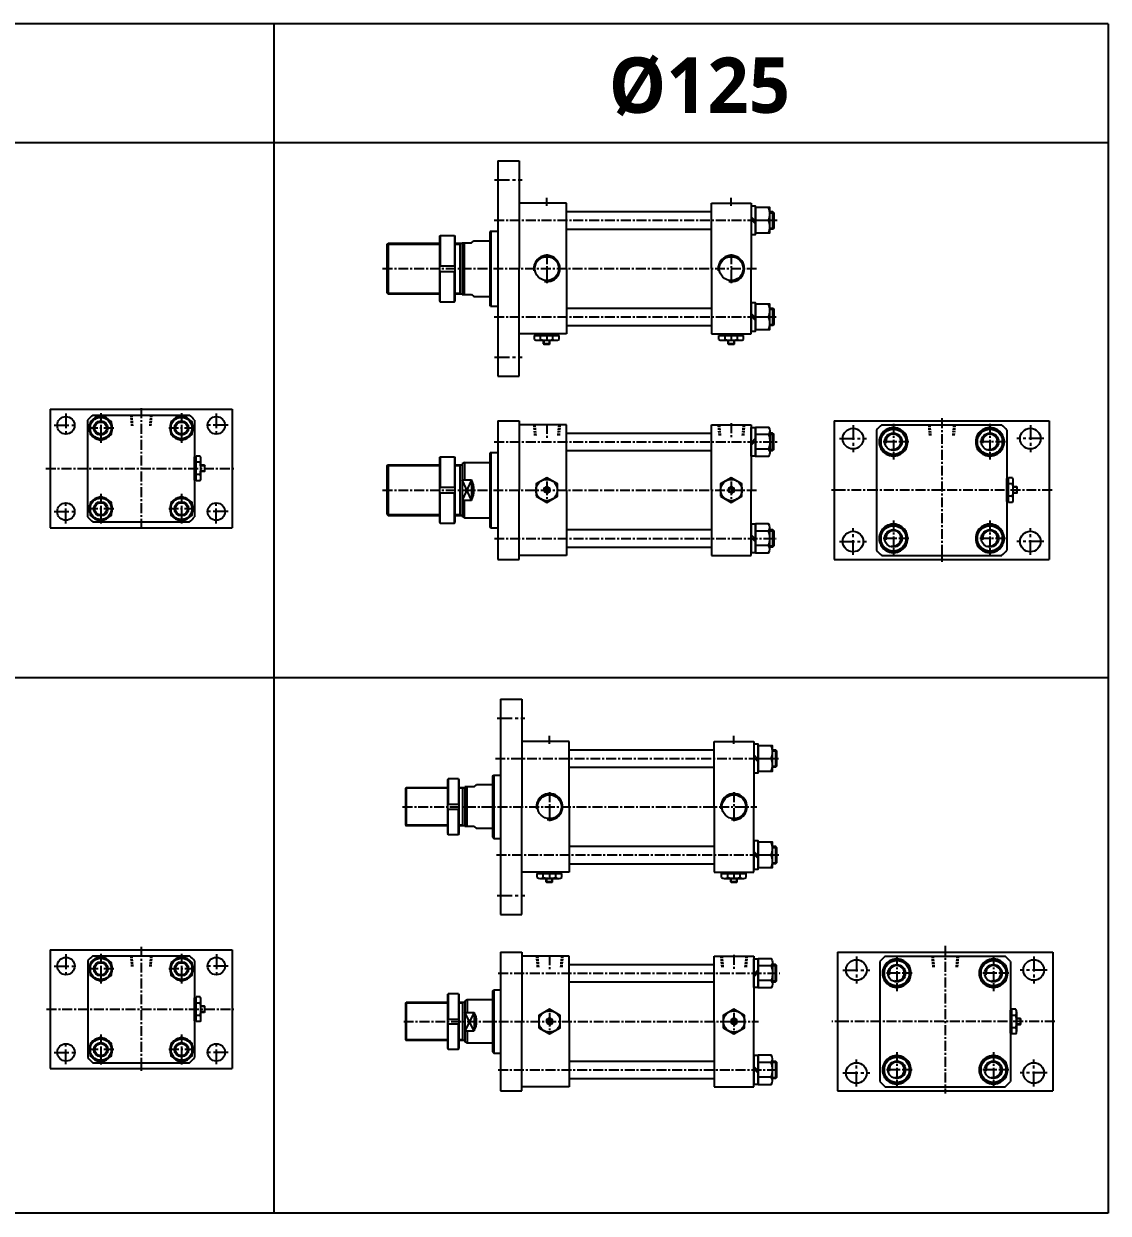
# Model space of a CAD drawing. Extents: x -819 to 8226, y 0 to 4052.
# Drawn here: x 3488 to 4857, y 2550 to 4052 of the extents above; entities that cross this region are included whole.
import ezdxf

# ---------------------------------------------------------------- set-up
doc = ezdxf.new("R2010")
doc.units = 0
doc.header["$LTSCALE"] = 10
doc.header["$MEASUREMENT"] = 0
for name, pattern in [('CENTER', [2, 1.25, -0.25, 0.25, -0.25]), ('CENTERX2', [4, 2.5, -0.5, 0.5, -0.5]), ('HIDDEN', [0.375, 0.25, -0.125])]:
    doc.linetypes.add(name, pattern=pattern)
doc.layers.get('0').update_dxf_attribs({"linetype": 'CONTINUOUS'})
for name, color, linetype in [('CEN', 1, 'CENTERX2'), ('CENTER', 1, 'CENTER'), ('Line', 7, 'CONTINUOUS'), ('ML', 7, 'CONTINUOUS'), ('THIN', 3, 'CONTINUOUS'), ('중심선', 1, 'CENTER')]:
    doc.layers.add(name, color=color, linetype=linetype)
doc.styles.add('문자', font='romans.shx')

msp = doc.modelspace()

# ---------------------------------------------------------------- linework, layer by layer
for p, q in [((4857.5, 4052.4), (0, 4052.4)), ((3803.6, 4052.4), (3803.6, 2550.2)), ((4857.5, 4052.4), (4857.5, 2550.2)), ((2904.2, 3902.3), (3803.6, 3902.3)), ((3803.6, 3902.3), (4857.5, 3902.3)), ((4857.5, 3226.3), (0, 3226.3)), ((4857.5, 2550.2), (0, 2550.2))]:
    msp.add_line(p, q)
at = {"color": 7, "linetype": 'Continuous'}
for p, q in [((4132.7, 3653.7), (4132.7, 3658.7)), ((4132.7, 3658.7), (4139, 3658.7)), ((4133.7, 3658.7), (4133.7, 3660.7)), ((4133.7, 3660.7), (4162.9, 3660.7)), ((4135.9, 3652.7), (4160.7, 3652.7)), ((4139, 3658.7), (4163.9, 3658.7)), ((4140.5, 3653.7), (4140.5, 3658.7)), ((4144.3, 3652.9), (4144.3, 3652.9)), ((4144.3, 3648.2), (4144.3, 3652.7)), ((4152.3, 3648.2), (4152.3, 3652.7)), ((4156.1, 3653.7), (4156.1, 3658.7)), ((4162.9, 3658.7), (4162.9, 3660.7)), ((4163.9, 3653.7), (4163.9, 3658.7)), ((4365.7, 3653.7), (4365.7, 3658.7)), ((4365.7, 3658.7), (4372, 3658.7)), ((4366.7, 3658.7), (4366.7, 3660.7)), ((4366.7, 3660.7), (4395.9, 3660.7)), ((4368.9, 3652.7), (4393.7, 3652.7)), ((4372, 3658.7), (4396.9, 3658.7)), ((4373.5, 3653.7), (4373.5, 3658.7)), ((4377.3, 3652.9), (4377.3, 3652.9)), ((4377.3, 3648.2), (4377.3, 3652.7)), ((4385.3, 3648.2), (4385.3, 3652.7)), ((4389.1, 3653.7), (4389.1, 3658.7)), ((4395.9, 3658.7), (4395.9, 3660.7)), ((4396.9, 3653.7), (4396.9, 3658.7)), ((4144.3, 3648.2), (4144.8, 3647.7)), ((4152.3, 3648.2), (4144.3, 3648.2)), ((4144.8, 3647.7), (4151.8, 3647.7)), ((4152.3, 3648.2), (4151.8, 3647.7)), ((4377.3, 3648.2), (4377.8, 3647.7)), ((4385.3, 3648.2), (4377.3, 3648.2)), ((4377.8, 3647.7), (4384.8, 3647.7)), ((4385.3, 3648.2), (4384.8, 3647.7)), ((3703.3, 3476.2), (3703.3, 3505.4)), ((3705.3, 3505.4), (3703.3, 3505.4)), ((3710.3, 3506.4), (3705.3, 3506.4)), ((3705.3, 3481.5), (3705.3, 3506.4)), ((3711.3, 3478.4), (3711.3, 3503.2)), ((3710.3, 3498.6), (3705.3, 3498.6)), ((3711, 3486.8), (3711, 3486.8)), ((3715.8, 3494.8), (3711.3, 3494.8)), ((3715.8, 3486.8), (3711.3, 3486.8)), ((3715.8, 3494.8), (3716.3, 3494.3)), ((3715.8, 3494.8), (3715.8, 3486.8)), ((3715.8, 3486.8), (3716.3, 3487.3)), ((3716.3, 3487.3), (3716.3, 3494.3)), ((3705.3, 3476.2), (3703.3, 3476.2)), ((3710.3, 3483), (3705.3, 3483)), ((3705.3, 3475.2), (3705.3, 3481.5)), ((3710.3, 3475.2), (3705.3, 3475.2)), ((4729.6, 3449), (4729.6, 3478.1)), ((4731.6, 3478.1), (4729.6, 3478.1)), ((4736.6, 3479.1), (4731.6, 3479.1)), ((4731.6, 3454.3), (4731.6, 3479.1)), ((4736.6, 3471.3), (4731.6, 3471.3)), ((4737.6, 3451.1), (4737.6, 3476)), ((4736.6, 3455.8), (4731.6, 3455.8)), ((4737.4, 3459.5), (4737.4, 3459.5)), ((4742.1, 3467.5), (4737.6, 3467.5)), ((4742.1, 3459.5), (4737.6, 3459.5)), ((4742.1, 3467.5), (4742.6, 3467)), ((4742.1, 3467.5), (4742.1, 3459.5)), ((4742.1, 3459.5), (4742.6, 3460)), ((4742.6, 3460), (4742.6, 3467)), ((4731.6, 3449), (4729.6, 3449)), ((4731.6, 3448), (4731.6, 3454.3)), ((4736.6, 3448), (4731.6, 3448)), ((4136.1, 2974.1), (4136.1, 2979.1)), ((4136.1, 2979.1), (4142.5, 2979.1)), ((4137.1, 2979.1), (4137.1, 2981.1)), ((4137.1, 2981.1), (4166.3, 2981.1)), ((4142.5, 2979.1), (4167.3, 2979.1)), ((4143.9, 2974.1), (4143.9, 2979.1)), ((4159.5, 2974.1), (4159.5, 2979.1)), ((4166.3, 2979.1), (4166.3, 2981.1)), ((4167.3, 2974.1), (4167.3, 2979.1)), ((4369.1, 2974.1), (4369.1, 2979.1)), ((4369.1, 2979.1), (4375.5, 2979.1)), ((4370.1, 2979.1), (4370.1, 2981.1)), ((4370.1, 2981.1), (4399.3, 2981.1)), ((4375.5, 2979.1), (4400.3, 2979.1)), ((4376.9, 2974.1), (4376.9, 2979.1)), ((4392.5, 2974.1), (4392.5, 2979.1)), ((4399.3, 2979.1), (4399.3, 2981.1)), ((4400.3, 2974.1), (4400.3, 2979.1)), ((4139.3, 2973.1), (4164.1, 2973.1)), ((4147.7, 2973.3), (4147.7, 2973.3)), ((4147.7, 2968.6), (4147.7, 2973.1)), ((4147.7, 2968.6), (4148.2, 2968.1)), ((4155.7, 2968.6), (4147.7, 2968.6)), ((4148.2, 2968.1), (4155.2, 2968.1)), ((4155.7, 2968.6), (4155.2, 2968.1)), ((4155.7, 2968.6), (4155.7, 2973.1)), ((4372.3, 2973.1), (4397.1, 2973.1)), ((4380.7, 2973.3), (4380.7, 2973.3)), ((4380.7, 2968.6), (4380.7, 2973.1)), ((4380.7, 2968.6), (4381.2, 2968.1)), ((4388.7, 2968.6), (4380.7, 2968.6)), ((4381.2, 2968.1), (4388.2, 2968.1)), ((4388.7, 2968.6), (4388.2, 2968.1)), ((4388.7, 2968.6), (4388.7, 2973.1)), ((3703.4, 2793.2), (3703.4, 2822.4)), ((3705.4, 2822.4), (3703.4, 2822.4)), ((3710.4, 2823.4), (3705.4, 2823.4)), ((3705.4, 2798.5), (3705.4, 2823.4)), ((3710.4, 2815.6), (3705.4, 2815.6)), ((3711.4, 2795.4), (3711.4, 2820.2)), ((3715.9, 2811.8), (3711.4, 2811.8)), ((3715.9, 2811.8), (3716.4, 2811.3)), ((3715.9, 2811.8), (3715.9, 2803.8)), ((3716.4, 2804.3), (3716.4, 2811.3)), ((3710.4, 2800), (3705.4, 2800)), ((3705.4, 2792.2), (3705.4, 2798.5)), ((3711.2, 2803.8), (3711.2, 2803.8)), ((3715.9, 2803.8), (3711.4, 2803.8)), ((3715.9, 2803.8), (3716.4, 2804.3)), ((4733.9, 2777.7), (4733.9, 2806.8)), ((4735.9, 2806.8), (4733.9, 2806.8)), ((4740.9, 2807.8), (4735.9, 2807.8)), ((4735.9, 2783), (4735.9, 2807.8)), ((4740.9, 2800), (4735.9, 2800)), ((4741.9, 2779.8), (4741.9, 2804.7)), ((4746.4, 2796.3), (4741.9, 2796.3)), ((4746.4, 2796.3), (4746.9, 2795.8)), ((4746.4, 2796.3), (4746.4, 2788.3)), ((4746.9, 2788.8), (4746.9, 2795.8)), ((3705.4, 2793.2), (3703.4, 2793.2)), ((3710.4, 2792.2), (3705.4, 2792.2)), ((4740.9, 2784.5), (4735.9, 2784.5)), ((4735.9, 2776.7), (4735.9, 2783)), ((4741.6, 2788.3), (4741.6, 2788.3)), ((4746.4, 2788.3), (4741.9, 2788.3)), ((4746.4, 2788.3), (4746.9, 2788.8)), ((4735.9, 2777.7), (4733.9, 2777.7)), ((4740.9, 2776.7), (4735.9, 2776.7))]:
    msp.add_line(p, q, dxfattribs=at)
for points in [[(4134.8, 3455.8), (4148.3, 3448), (4161.8, 3455.8), (4161.8, 3471.3), (4148.3, 3479.1), (4134.8, 3471.3)], [(4367.8, 3455.8), (4381.3, 3448), (4394.8, 3455.8), (4394.8, 3471.3), (4381.3, 3479.1), (4367.8, 3471.3)], [(4146.8, 3466), (4145.4, 3463.5), (4146.8, 3461), (4149.7, 3461), (4151.2, 3463.5), (4149.7, 3466)], [(4379.8, 3466), (4378.4, 3463.5), (4379.8, 3461), (4382.7, 3461), (4384.2, 3463.5), (4382.7, 3466)], [(4138.2, 2784.5), (4151.7, 2776.7), (4165.2, 2784.5), (4165.2, 2800), (4151.7, 2807.8), (4138.2, 2800)], [(4150.3, 2794.8), (4148.8, 2792.3), (4150.3, 2789.8), (4153.1, 2789.8), (4154.6, 2792.3), (4153.1, 2794.8)], [(4371.2, 2784.5), (4384.7, 2776.7), (4398.2, 2784.5), (4398.2, 2800), (4384.7, 2807.8), (4371.2, 2800)], [(4383.3, 2794.8), (4381.8, 2792.3), (4383.3, 2789.8), (4386.1, 2789.8), (4387.6, 2792.3), (4386.1, 2794.8)]]:
    msp.add_lwpolyline(points, close=True, dxfattribs=at)
for centre, radius in [((4148.3, 3463.5), 13.5), ((4381.3, 3463.5), 13.5), ((4148.3, 3463.5), 3.5), ((4381.3, 3463.5), 3.5), ((4151.7, 2792.3), 13.5), ((4151.7, 2792.3), 3.5), ((4384.7, 2792.3), 13.5), ((4384.7, 2792.3), 3.5)]:
    msp.add_circle(centre, radius, dxfattribs=at)
for centre, radius, start, end in [((4135.9, 3658.3), 5.62, 235.6158, 270), ((4136.6, 3660.9), 8.22, 241.7006, 298.2994), ((4148.3, 3684), 31.3, 255.6172, 270.0141), ((4148.3, 3684), 31.3, 269.9859, 284.3828), ((4160, 3660.9), 8.22, 241.7006, 298.2994), ((4368.9, 3658.3), 5.62, 235.6158, 270), ((4369.6, 3660.9), 8.22, 241.7006, 298.2994), ((4381.3, 3684), 31.3, 255.6172, 270.0141), ((4381.3, 3684), 31.3, 269.9859, 284.3828), ((4393, 3660.9), 8.22, 241.7006, 298.2994), ((3703.1, 3502.5), 8.22, 331.7006, 28.2994), ((3679.9, 3490.8), 31.3, 359.9859, 14.3828), ((3679.9, 3490.8), 31.3, 345.6172, 0.0141), ((3703.1, 3479.1), 8.22, 331.7006, 28.2994), ((3705.7, 3478.4), 5.62, 325.6158, 0), ((4729.4, 3475.2), 8.22, 331.7006, 28.2994), ((4706.3, 3463.6), 31.3, 359.9859, 14.3828), ((4706.3, 3463.5), 31.3, 345.6172, 0.0141), ((4729.4, 3451.9), 8.22, 331.7006, 28.2994), ((4732, 3451.1), 5.62, 325.6158, 0), ((4139.3, 2978.7), 5.62, 235.6158, 270), ((4140, 2981.3), 8.22, 241.7006, 298.2994), ((4151.7, 3004.4), 31.3, 255.6172, 270.0141), ((4151.7, 3004.4), 31.3, 269.9859, 284.3828), ((4163.4, 2981.3), 8.22, 241.7006, 298.2994), ((4372.3, 2978.7), 5.62, 235.6158, 270), ((4373, 2981.3), 8.22, 241.7006, 298.2994), ((4384.7, 3004.4), 31.3, 255.6172, 270.0141), ((4384.7, 3004.4), 31.3, 269.9859, 284.3828), ((4396.4, 2981.3), 8.22, 241.7006, 298.2994), ((3703.2, 2819.5), 8.22, 331.7006, 28.2994), ((3680.1, 2807.8), 31.3, 359.9859, 14.3828), ((3680.1, 2807.8), 31.3, 345.6172, 0.0141), ((3703.2, 2796.1), 8.22, 331.7006, 28.2994), ((3705.8, 2795.4), 5.62, 325.6158, 0), ((4733.6, 2803.9), 8.22, 331.7006, 28.2994), ((4710.5, 2792.3), 31.3, 359.9859, 14.3828), ((4710.5, 2792.2), 31.3, 345.6172, 0.0141), ((4733.6, 2780.6), 8.22, 331.7006, 28.2994), ((4736.2, 2779.8), 5.62, 325.6158, 0)]:
    msp.add_arc(centre, radius, start, end, dxfattribs=at)
at = {"layer": 'CEN', "color": 1, "linetype": 'CENTER', "ltscale": 1.5}
for p, q in [((4082.3, 3855.2), (4117.3, 3855.2)), ((4082.3, 3631.2), (4117.3, 3631.2)), ((3540.8, 3560.3), (3540.8, 3530.3)), ((3730.8, 3560.3), (3730.8, 3530.3)), ((4535.1, 3545.5), (4535.1, 3511.5)), ((4759.1, 3545.5), (4759.1, 3511.5)), ((3525.8, 3545.3), (3555.8, 3545.3)), ((3745.8, 3545.3), (3715.8, 3545.3)), ((4518.1, 3528.5), (4552.1, 3528.5)), ((4776.1, 3528.5), (4742.1, 3528.5)), ((3540.8, 3421.3), (3540.8, 3451.3)), ((3730.8, 3421.3), (3730.8, 3451.3)), ((3525.8, 3436.3), (3555.8, 3436.3)), ((3745.8, 3436.3), (3715.8, 3436.3)), ((4535.1, 3381.5), (4535.1, 3415.5)), ((4759.1, 3381.5), (4759.1, 3415.5)), ((4518.1, 3398.5), (4552.1, 3398.5)), ((4776.1, 3398.5), (4742.1, 3398.5)), ((4085.7, 3175.6), (4120.7, 3175.6)), ((4085.7, 2951.6), (4120.7, 2951.6)), ((3540.9, 2877.3), (3540.9, 2847.3)), ((3730.9, 2877.3), (3730.9, 2847.3)), ((4539.4, 2874.3), (4539.4, 2840.3)), ((4763.4, 2874.3), (4763.4, 2840.3)), ((3525.9, 2862.3), (3555.9, 2862.3)), ((3745.9, 2862.3), (3715.9, 2862.3)), ((4522.4, 2857.3), (4556.4, 2857.3)), ((4780.4, 2857.3), (4746.4, 2857.3)), ((3540.9, 2738.3), (3540.9, 2768.3)), ((3730.9, 2738.3), (3730.9, 2768.3)), ((3525.9, 2753.3), (3555.9, 2753.3)), ((3745.9, 2753.3), (3715.9, 2753.3)), ((4539.4, 2710.3), (4539.4, 2744.3)), ((4763.4, 2710.3), (4763.4, 2744.3)), ((4522.4, 2727.3), (4556.4, 2727.3)), ((4780.4, 2727.3), (4746.4, 2727.3))]:
    msp.add_line(p, q, dxfattribs=at)
at = {"layer": 'CENTER'}
for p, q in [((3584.8, 3560.8), (3584.8, 3522.8)), ((3686.8, 3560.8), (3686.8, 3522.8)), ((4586.1, 3547), (4586.1, 3502.1)), ((4708.1, 3547), (4708.1, 3502.1)), ((3601.2, 3541.8), (3568.3, 3541.8)), ((3703.2, 3541.8), (3670.3, 3541.8)), ((4605.6, 3524.5), (4566.7, 3524.5)), ((4727.6, 3524.5), (4688.7, 3524.5)), ((3584.8, 3458.8), (3584.8, 3420.8)), ((3686.8, 3458.8), (3686.8, 3420.8)), ((3601.2, 3439.8), (3568.3, 3439.8)), ((3703.2, 3439.8), (3670.3, 3439.8)), ((4586.1, 3425), (4586.1, 3380.1)), ((4708.1, 3425), (4708.1, 3380.1)), ((4605.6, 3402.5), (4566.7, 3402.5)), ((4727.6, 3402.5), (4688.7, 3402.5)), ((3584.9, 2877.7), (3584.9, 2839.8)), ((3686.9, 2877.7), (3686.9, 2839.8)), ((4590.4, 2875.7), (4590.4, 2830.8)), ((4712.4, 2875.7), (4712.4, 2830.8)), ((3601.4, 2858.8), (3568.5, 2858.8)), ((3703.4, 2858.8), (3670.5, 2858.8)), ((4609.8, 2853.3), (4570.9, 2853.3)), ((4731.8, 2853.3), (4692.9, 2853.3)), ((3584.9, 2775.7), (3584.9, 2737.8)), ((3686.9, 2775.7), (3686.9, 2737.8)), ((3601.4, 2756.8), (3568.5, 2756.8)), ((3703.4, 2756.8), (3670.5, 2756.8)), ((4590.4, 2753.7), (4590.4, 2708.8)), ((4712.4, 2753.7), (4712.4, 2708.8)), ((4609.8, 2731.3), (4570.9, 2731.3)), ((4731.8, 2731.3), (4692.9, 2731.3))]:
    msp.add_line(p, q, dxfattribs=at)
at = {"layer": 'Line', "color": 6, "linetype": 'HIDDEN'}
for p, q in [((3622.6, 3558.3), (3623.8, 3544.3)), ((3623.7, 3558.3), (3625, 3543.7)), ((3647.8, 3558.3), (3646.6, 3543.7)), ((3649, 3558.3), (3647.8, 3544.3)), ((3622.7, 2875.3), (3623.9, 2861.3)), ((3623.9, 2875.3), (3625.1, 2860.7)), ((3648, 2875.3), (3646.7, 2860.7)), ((3649.1, 2875.3), (3647.9, 2861.3))]:
    msp.add_line(p, q, dxfattribs=at)
at = {"layer": 'ML'}
for p, q in [((4086.3, 3879.2), (4086.3, 3607.2)), ((4086.3, 3879.2), (4113.3, 3879.2)), ((4113.3, 3879.2), (4113.3, 3743.2)), ((4173.3, 3825.7), (4113.3, 3825.7)), ((4173.3, 3743.2), (4173.3, 3825.7)), ((4356.3, 3743.2), (4356.3, 3825.7)), ((4356.3, 3825.7), (4406.3, 3825.7)), ((4406.3, 3825.7), (4406.3, 3743.2)), ((4429.9, 3790.3), (4429.9, 3818)), ((4411.9, 3803), (4406.3, 3808.6)), ((4411.9, 3799.8), (4406.3, 3805.4)), ((4411.9, 3804.2), (4428.5, 3804.2)), ((4433.5, 3815.2), (4433.5, 3793.2)), ((4077.3, 3790.7), (4076.3, 3789.7)), ((4076.3, 3789.7), (4076.3, 3696.7)), ((4077.3, 3790.7), (4086.3, 3790.7)), ((4077.8, 3790.7), (4077.8, 3695.7)), ((3946.3, 3773.7), (3947.8, 3775.2)), ((3946.3, 3773.7), (3946.3, 3712.7)), ((3947.8, 3775.2), (3947.8, 3711.2)), ((4012.6, 3784.2), (4013.6, 3785.2)), ((4012.6, 3784.2), (4012.6, 3702.2)), ((4013.6, 3785.2), (4013.6, 3746.7)), ((4013.6, 3785.2), (4031.6, 3785.2)), ((4031.6, 3785.2), (4031.6, 3746.7)), ((4031.6, 3785.2), (4032.6, 3784.2)), ((4032.6, 3702.2), (4032.6, 3784.2)), ((4038.3, 3775.2), (4038.3, 3711.2)), ((4041.3, 3775.7), (4041.3, 3710.7)), ((4044.3, 3710.7), (4044.3, 3775.7)), ((4053.3, 3775.7), (4056.3, 3778.2)), ((4012.6, 3746.7), (4032.6, 3746.7)), ((4113.3, 3607.2), (4113.3, 3743.2)), ((4173.3, 3743.2), (4173.3, 3660.7)), ((4356.3, 3743.2), (4356.3, 3660.7)), ((4406.3, 3660.7), (4406.3, 3743.2)), ((4012.6, 3739.7), (4032.6, 3739.7)), ((4013.6, 3701.2), (4013.6, 3739.7)), ((4031.6, 3701.2), (4031.6, 3739.7)), ((3946.3, 3712.7), (3947.8, 3711.2)), ((4032.6, 3711.2), (4041.3, 3711.2)), ((4053.3, 3710.7), (4056.3, 3708.2)), ((4012.6, 3702.2), (4013.6, 3701.2)), ((4013.6, 3701.2), (4031.6, 3701.2)), ((4031.6, 3701.2), (4032.6, 3702.2)), ((4077.3, 3695.7), (4076.3, 3696.7)), ((4077.3, 3695.7), (4086.3, 3695.7)), ((4429.9, 3668.3), (4429.9, 3696)), ((4411.9, 3681), (4406.3, 3686.6)), ((4411.9, 3677.8), (4406.3, 3683.4)), ((4411.9, 3682.2), (4428.5, 3682.2)), ((4433.5, 3693.2), (4433.5, 3671.2)), ((4173.3, 3660.7), (4113.3, 3660.7)), ((4356.3, 3660.7), (4406.3, 3660.7)), ((4086.3, 3607.2), (4113.3, 3607.2)), ((3520.8, 3565.8), (3750.8, 3565.8)), ((3520.8, 3565.8), (3520.8, 3415.8)), ((3750.8, 3565.8), (3750.8, 3415.8)), ((3568.3, 3551.8), (3568.3, 3429.8)), ((3574.7, 3558.3), (3696.8, 3558.3)), ((3703.3, 3551.8), (3703.3, 3429.8)), ((4086.3, 3551), (4086.3, 3376)), ((4086.3, 3551), (4113.3, 3551)), ((4113.3, 3551), (4113.3, 3463.5)), ((4173.3, 3546), (4113.3, 3546)), ((4173.3, 3463.5), (4173.3, 3546)), ((4356.3, 3546), (4406.3, 3546)), ((4356.3, 3463.5), (4356.3, 3546)), ((4406.3, 3546), (4406.3, 3463.5)), ((4511.1, 3551), (4783.1, 3551)), ((4511.1, 3551), (4511.1, 3376)), ((4571.4, 3546), (4722.9, 3546)), ((4783.1, 3551), (4783.1, 3376)), ((4428.5, 3533.8), (4411.9, 3533.8)), ((4429.9, 3538.4), (4429.9, 3510.7)), ((4433.5, 3513.5), (4433.5, 3535.5)), ((4564.6, 3539.3), (4564.6, 3387.8)), ((4729.6, 3539.3), (4729.6, 3387.8)), ((4411.9, 3528.9), (4406.3, 3523.3)), ((4411.9, 3525.8), (4406.3, 3520.2)), ((4428.5, 3515.3), (4411.9, 3515.3)), ((4012.6, 3504.5), (4013.6, 3505.5)), ((4012.6, 3504.5), (4012.6, 3422.5)), ((4013.6, 3505.5), (4031.6, 3505.5)), ((4013.6, 3505.5), (4013.6, 3467)), ((4031.6, 3505.5), (4032.6, 3504.5)), ((4031.6, 3505.5), (4031.6, 3467)), ((4032.6, 3422.5), (4032.6, 3504.5)), ((4077.3, 3511), (4076.3, 3510)), ((4076.3, 3510), (4076.3, 3417)), ((4077.3, 3511), (4086.3, 3511)), ((4077.8, 3511), (4077.8, 3416)), ((3946.3, 3494), (3947.8, 3495.5)), ((3946.3, 3494), (3946.3, 3433)), ((3947.8, 3495.5), (3947.8, 3431.5)), ((4038.3, 3495.5), (4038.3, 3431.5)), ((4044.3, 3498.5), (4041.3, 3496.8)), ((4041.3, 3496.8), (4041.3, 3430.3)), ((4044.3, 3498.5), (4044.3, 3476.5)), ((4041.3, 3476.5), (4053.3, 3476.5)), ((4053.3, 3476.5), (4053.3, 3450.6)), ((4012.6, 3467), (4032.6, 3467)), ((4012.6, 3460), (4032.6, 3460)), ((4013.6, 3421.5), (4013.6, 3460)), ((4031.6, 3421.5), (4031.6, 3460)), ((4113.3, 3376), (4113.3, 3463.5)), ((4173.3, 3463.5), (4173.3, 3381)), ((4356.3, 3463.5), (4356.3, 3381)), ((4406.3, 3381), (4406.3, 3463.5)), ((4041.3, 3450.6), (4053.3, 3450.6)), ((4044.3, 3428.5), (4044.3, 3450.6)), ((3946.3, 3433), (3947.8, 3431.5)), ((4044.3, 3428.5), (4041.3, 3430.3)), ((3520.8, 3415.8), (3750.8, 3415.8)), ((3574.7, 3423.3), (3696.8, 3423.3)), ((4012.6, 3422.5), (4013.6, 3421.5)), ((4013.6, 3421.5), (4031.6, 3421.5)), ((4031.6, 3421.5), (4032.6, 3422.5)), ((4077.3, 3416), (4076.3, 3417)), ((4077.3, 3416), (4086.3, 3416)), ((4428.5, 3411.8), (4411.9, 3411.8)), ((4429.9, 3388.7), (4429.9, 3416.4)), ((4433.5, 3413.5), (4433.5, 3391.5)), ((4411.9, 3401.3), (4406.3, 3406.9)), ((4411.9, 3398.2), (4406.3, 3403.8)), ((4173.3, 3381), (4113.3, 3381)), ((4356.3, 3381), (4406.3, 3381)), ((4428.5, 3393.3), (4411.9, 3393.3)), ((4571.4, 3381), (4722.9, 3381)), ((4086.3, 3376), (4113.3, 3376)), ((4511.1, 3376), (4783.1, 3376)), ((4089.7, 3199.6), (4089.7, 2927.6)), ((4089.7, 3199.6), (4116.7, 3199.6)), ((4116.7, 3199.6), (4116.7, 3063.6)), ((4176.7, 3146.1), (4116.7, 3146.1)), ((4176.7, 3063.6), (4176.7, 3146.1)), ((4359.7, 3063.6), (4359.7, 3146.1)), ((4359.7, 3146.1), (4409.7, 3146.1)), ((4409.7, 3146.1), (4409.7, 3063.6)), ((4415.3, 3123.4), (4409.7, 3129)), ((4415.3, 3120.2), (4409.7, 3125.8)), ((4433.3, 3110.7), (4433.3, 3138.4)), ((4437, 3135.6), (4437, 3113.6)), ((4415.3, 3124.6), (4431.9, 3124.6)), ((4022.8, 3097.6), (4023.8, 3098.6)), ((4022.8, 3097.6), (4022.8, 3029.6)), ((4023.8, 3098.6), (4023.8, 3066.6)), ((4036.8, 3098.6), (4023.8, 3098.6)), ((4036.8, 3098.6), (4036.8, 3066.6)), ((4036.8, 3098.6), (4037.8, 3097.6)), ((4037.8, 3029.6), (4037.8, 3097.6)), ((4079.7, 3102.1), (4081.2, 3103.6)), ((4079.7, 3102.1), (4079.7, 3025.1)), ((4081.2, 3103.6), (4081.2, 3023.6)), ((3969.7, 3086.6), (3970.7, 3087.6)), ((3969.7, 3086.6), (3969.7, 3040.6)), ((3970.7, 3087.6), (3970.7, 3039.6)), ((4041.7, 3087.6), (4041.7, 3039.6)), ((4044.7, 3088.6), (4044.7, 3038.6)), ((4047.7, 3038.6), (4047.7, 3088.6)), ((4056.7, 3088.6), (4059.7, 3091.1)), ((4022.8, 3066.6), (4037.8, 3066.6)), ((4022.8, 3060.6), (4037.8, 3060.6)), ((4023.8, 3028.6), (4023.8, 3060.6)), ((4036.8, 3028.6), (4036.8, 3060.6)), ((4116.7, 2927.6), (4116.7, 3063.6)), ((4176.7, 3063.6), (4176.7, 2981.1)), ((4359.7, 3063.6), (4359.7, 2981.1)), ((4409.7, 2981.1), (4409.7, 3063.6)), ((3969.7, 3040.6), (3970.7, 3039.6)), ((4056.7, 3038.6), (4059.7, 3036.1)), ((4022.8, 3029.6), (4023.8, 3028.6)), ((4023.8, 3028.6), (4036.8, 3028.6)), ((4036.8, 3028.6), (4037.8, 3029.6)), ((4079.7, 3025.1), (4081.2, 3023.6)), ((4415.3, 3001.4), (4409.7, 3007)), ((4433.3, 2988.7), (4433.3, 3016.4)), ((4437, 3013.6), (4437, 2991.6)), ((4415.3, 2998.2), (4409.7, 3003.8)), ((4415.3, 3002.6), (4431.9, 3002.6)), ((4176.7, 2981.1), (4116.7, 2981.1)), ((4359.7, 2981.1), (4409.7, 2981.1)), ((4089.7, 2927.6), (4116.7, 2927.6)), ((3520.9, 2882.8), (3750.9, 2882.8)), ((3520.9, 2882.8), (3520.9, 2732.8)), ((3574.9, 2875.3), (3696.9, 2875.3)), ((3750.9, 2882.8), (3750.9, 2732.8)), ((4089.7, 2879.8), (4089.7, 2704.8)), ((4089.7, 2879.8), (4116.7, 2879.8)), ((4116.7, 2879.8), (4116.7, 2792.3)), ((4176.7, 2874.8), (4116.7, 2874.8)), ((4176.7, 2792.3), (4176.7, 2874.8)), ((4359.7, 2874.8), (4409.7, 2874.8)), ((4359.7, 2792.3), (4359.7, 2874.8)), ((4409.7, 2874.8), (4409.7, 2792.3)), ((4515.4, 2879.8), (4787.4, 2879.8)), ((4515.4, 2879.8), (4515.4, 2704.8)), ((4575.6, 2874.8), (4727.1, 2874.8)), ((4787.4, 2879.8), (4787.4, 2704.8)), ((3568.4, 2868.8), (3568.4, 2746.7)), ((3703.4, 2868.8), (3703.4, 2746.7)), ((4415.3, 2857.6), (4409.7, 2852)), ((4415.3, 2854.5), (4409.7, 2848.9)), ((4431.9, 2862.5), (4415.3, 2862.5)), ((4433.3, 2867.1), (4433.3, 2839.4)), ((4437, 2842.3), (4437, 2864.3)), ((4568.9, 2868), (4568.9, 2716.5)), ((4733.9, 2868), (4733.9, 2716.5)), ((4431.9, 2844), (4415.3, 2844)), ((4022.8, 2826.3), (4023.8, 2827.3)), ((4022.8, 2826.3), (4022.8, 2758.3)), ((4023.8, 2827.3), (4023.8, 2795.3)), ((4036.8, 2827.3), (4023.8, 2827.3)), ((4036.8, 2827.3), (4036.8, 2795.3)), ((4036.8, 2827.3), (4037.8, 2826.3)), ((4037.8, 2758.3), (4037.8, 2826.3)), ((4079.7, 2830.8), (4081.2, 2832.3)), ((4079.7, 2830.8), (4079.7, 2753.8)), ((4081.2, 2832.3), (4081.2, 2752.3)), ((4081.2, 2832.3), (4089.7, 2832.3)), ((3969.7, 2815.3), (3970.7, 2816.3)), ((3969.7, 2815.3), (3969.7, 2769.3)), ((3970.7, 2816.3), (3970.7, 2768.3)), ((4041.7, 2816.3), (4041.7, 2768.3)), ((4047.7, 2819.8), (4044.7, 2818)), ((4044.7, 2818), (4044.7, 2766.5)), ((4047.7, 2819.8), (4047.7, 2803.8)), ((4022.8, 2795.3), (4037.8, 2795.3)), ((4044.7, 2803.8), (4056.7, 2803.8)), ((4056.7, 2803.8), (4056.7, 2780.7)), ((4022.8, 2789.3), (4037.8, 2789.3)), ((4023.8, 2757.3), (4023.8, 2789.3)), ((4036.8, 2757.3), (4036.8, 2789.3)), ((4044.7, 2780.7), (4056.7, 2780.7)), ((4047.7, 2780.7), (4047.7, 2764.8)), ((4116.7, 2704.8), (4116.7, 2792.3)), ((4176.7, 2792.3), (4176.7, 2709.8)), ((4359.7, 2792.3), (4359.7, 2709.8)), ((4409.7, 2709.8), (4409.7, 2792.3)), ((3969.7, 2769.3), (3970.7, 2768.3)), ((4047.7, 2764.8), (4044.7, 2766.5)), ((4022.8, 2758.3), (4023.8, 2757.3)), ((4023.8, 2757.3), (4036.8, 2757.3)), ((4036.8, 2757.3), (4037.8, 2758.3)), ((4079.7, 2753.8), (4081.2, 2752.3)), ((4081.2, 2752.3), (4089.7, 2752.3)), ((3574.9, 2740.3), (3696.9, 2740.3)), ((4415.3, 2730), (4409.7, 2735.6)), ((4431.9, 2740.5), (4415.3, 2740.5)), ((4433.3, 2717.4), (4433.3, 2745.1)), ((4437, 2742.3), (4437, 2720.3)), ((3520.9, 2732.8), (3750.9, 2732.8)), ((4415.3, 2726.9), (4409.7, 2732.5)), ((4431.9, 2722), (4415.3, 2722)), ((4089.7, 2704.8), (4116.7, 2704.8)), ((4176.7, 2709.8), (4116.7, 2709.8)), ((4359.7, 2709.8), (4409.7, 2709.8)), ((4515.4, 2704.8), (4787.4, 2704.8)), ((4575.6, 2709.8), (4727.1, 2709.8))]:
    msp.add_line(p, q, dxfattribs=at)
at = {"layer": 'ML', "color": 1, "linetype": 'CENTER'}
for p, q in [((4148.3, 3822.4), (4148.3, 3832.8)), ((4381.3, 3822.4), (4381.3, 3832.8)), ((4081.8, 3804.2), (4439.4, 3804.2)), ((4148.3, 3761.5), (4148.3, 3724.9)), ((4381.3, 3761.5), (4381.3, 3724.9)), ((3940.8, 3743.2), (4415.5, 3743.2)), ((4081.8, 3682.2), (4438.2, 3682.2)), ((4148.3, 3661.5), (4148.3, 3652)), ((4381.3, 3661.5), (4381.3, 3652)), ((3635.8, 3567), (3635.8, 3414.6)), ((4148.3, 3547.1), (4148.3, 3529.6)), ((4381.3, 3547.8), (4381.3, 3529.6)), ((4647.1, 3554.3), (4647.1, 3372.8)), ((4081.8, 3524.5), (4439.4, 3524.5)), ((3515.4, 3490.8), (3753.2, 3490.8)), ((4148.3, 3474.5), (4148.3, 3452.5)), ((4381.3, 3474.5), (4381.3, 3452.5)), ((3940.8, 3463.5), (4415.5, 3463.5)), ((4565.5, 3463.5), (4507, 3463.5)), ((4786.6, 3463.5), (4556.4, 3463.5)), ((4082.1, 3402.5), (4438.2, 3402.5)), ((4151.7, 3142.8), (4151.7, 3153.2)), ((4384.7, 3142.8), (4384.7, 3153.2)), ((4083.4, 3124.6), (4442.8, 3124.6)), ((4151.7, 3081.9), (4151.7, 3045.3)), ((4384.7, 3081.9), (4384.7, 3045.3)), ((3966, 3063.6), (4413.6, 3063.6)), ((4084.7, 3002.6), (4441.6, 3002.6)), ((4151.7, 2981.9), (4151.7, 2972.4)), ((4384.7, 2981.9), (4384.7, 2972.4)), ((3635.9, 2886.6), (3635.9, 2730.1)), ((4651.4, 2887.7), (4651.4, 2701.5)), ((4151.7, 2875.8), (4151.7, 2858.4)), ((4384.7, 2876.5), (4384.7, 2858.3)), ((4087, 2853.3), (4442.8, 2853.3)), ((3516.3, 2807.8), (3753.1, 2807.8)), ((4151.7, 2803.3), (4151.7, 2781.3)), ((4384.7, 2803.3), (4384.7, 2781.3)), ((3967.5, 2792.3), (4415.8, 2792.3)), ((4569.7, 2792.3), (4508.2, 2792.3)), ((4790.1, 2792.3), (4560.6, 2792.3)), ((4086.8, 2731.3), (4441.6, 2731.3))]:
    msp.add_line(p, q, dxfattribs=at)
at = {"layer": 'ML', "color": 7, "linetype": 'Continuous'}
for p, q in [((4173.3, 3815.2), (4356.3, 3815.2)), ((4173.3, 3793.2), (4356.3, 3793.2)), ((4032.6, 3775.2), (4041.3, 3775.2)), ((4041.3, 3775.7), (4053.3, 3775.7)), ((4056.3, 3778.2), (4076.3, 3778.2)), ((4173.3, 3693.2), (4356.3, 3693.2)), ((4173.3, 3671.2), (4356.3, 3671.2)), ((4173.3, 3535.5), (4356.3, 3535.5)), ((4173.3, 3513.5), (4356.3, 3513.5)), ((3947.8, 3495.5), (4012.6, 3495.5)), ((4032.6, 3495.5), (4041.3, 3495.5)), ((4044.3, 3498.5), (4076.3, 3498.5)), ((3947.8, 3431.5), (4012.6, 3431.5)), ((4032.6, 3431.5), (4041.3, 3431.5)), ((4044.3, 3428.5), (4076.3, 3428.5)), ((4173.3, 3413.5), (4356.3, 3413.5)), ((4173.3, 3391.5), (4356.3, 3391.5)), ((4176.7, 3135.6), (4359.7, 3135.6)), ((4176.7, 3113.6), (4359.7, 3113.6)), ((4081.2, 3103.6), (4089.7, 3103.6)), ((4081.2, 3023.6), (4089.7, 3023.6)), ((4176.7, 3013.6), (4359.7, 3013.6)), ((4176.7, 2991.6), (4359.7, 2991.6)), ((4176.7, 2864.3), (4359.7, 2864.3)), ((4176.7, 2842.3), (4359.7, 2842.3)), ((4176.7, 2742.3), (4359.7, 2742.3)), ((4176.7, 2720.3), (4359.7, 2720.3))]:
    msp.add_line(p, q, dxfattribs=at)
at = {"layer": 'ML', "color": 2, "linetype": 'Continuous'}
for p, q in [((3946.8, 3774.2), (4012.6, 3774.2)), ((4032.6, 3774.2), (4038.3, 3774.2)), ((3946.8, 3712.2), (4012.6, 3712.2)), ((4032.6, 3712.2), (4038.3, 3712.2)), ((3946.8, 3494.5), (4012.6, 3494.5)), ((4032.6, 3494.5), (4038.3, 3494.5)), ((3946.8, 3432.5), (4012.6, 3432.5)), ((4032.6, 3432.5), (4038.3, 3432.5))]:
    msp.add_line(p, q, dxfattribs=at)
at = {"layer": 'ML', "color": 2}
for p, q in [((4038.3, 3774.2), (4040, 3775.2)), ((4038.3, 3712.2), (4040, 3711.2)), ((4144.8, 3652.9), (4144.8, 3652.9)), ((4144.8, 3647.7), (4144.8, 3652.7)), ((4151.8, 3647.7), (4151.8, 3652.7)), ((4377.8, 3652.9), (4377.8, 3652.9)), ((4377.8, 3647.7), (4377.8, 3652.7)), ((4384.8, 3647.7), (4384.8, 3652.7)), ((3711.1, 3487.3), (3711.1, 3487.3)), ((3716.3, 3494.3), (3711.3, 3494.3)), ((3716.3, 3487.3), (3711.3, 3487.3)), ((4038.3, 3494.5), (4040, 3495.5)), ((4053.3, 3476.5), (4041.3, 3450.6)), ((4053.3, 3450.6), (4041.3, 3476.5)), ((4737.4, 3460), (4737.4, 3460)), ((4742.6, 3467), (4737.6, 3467)), ((4742.6, 3460), (4737.6, 3460)), ((4038.3, 3432.5), (4040, 3431.5)), ((4041.7, 3086.8), (4043, 3087.6)), ((4041.7, 3040.3), (4043, 3039.6)), ((4148.2, 2973.3), (4148.2, 2973.3)), ((4148.2, 2968.1), (4148.2, 2973.1)), ((4155.2, 2968.1), (4155.2, 2973.1)), ((4381.2, 2973.3), (4381.2, 2973.3)), ((4381.2, 2968.1), (4381.2, 2973.1)), ((4388.2, 2968.1), (4388.2, 2973.1)), ((3716.4, 2811.3), (3711.4, 2811.3)), ((4041.7, 2815.5), (4043, 2816.3)), ((3711.2, 2804.3), (3711.2, 2804.3)), ((3716.4, 2804.3), (3711.4, 2804.3)), ((4056.7, 2780.7), (4044.7, 2803.8)), ((4056.7, 2803.8), (4044.7, 2780.7)), ((4746.9, 2795.8), (4741.9, 2795.8)), ((4741.7, 2788.8), (4741.7, 2788.8)), ((4746.9, 2788.8), (4741.9, 2788.8)), ((4041.7, 2769), (4043, 2768.3))]:
    msp.add_line(p, q, dxfattribs=at)
at = {"layer": 'ML', "color": 6, "linetype": 'HIDDEN'}
for p, q in [((4131.7, 3546), (4132.9, 3532)), ((4133.1, 3546), (4134.4, 3532)), ((4163.4, 3546), (4162.2, 3532)), ((4164.9, 3546), (4163.7, 3532)), ((4364.7, 3546), (4365.9, 3532)), ((4366.1, 3546), (4367.4, 3532)), ((4396.4, 3546), (4395.2, 3532)), ((4397.9, 3546), (4396.7, 3532)), ((4630.5, 3546), (4631.7, 3532)), ((4632, 3546), (4633.2, 3532)), ((4662.3, 3546), (4661, 3532)), ((4663.8, 3546), (4662.5, 3532)), ((4135.1, 2874.8), (4136.3, 2860.8)), ((4136.6, 2874.8), (4137.8, 2860.8)), ((4166.9, 2874.8), (4165.6, 2860.8)), ((4168.3, 2874.8), (4167.1, 2860.8)), ((4368.1, 2874.8), (4369.3, 2860.8)), ((4369.6, 2874.8), (4370.8, 2860.8)), ((4399.9, 2874.8), (4398.6, 2860.8)), ((4401.3, 2874.8), (4400.1, 2860.8)), ((4634.7, 2874.8), (4636, 2860.8)), ((4636.2, 2874.8), (4637.4, 2860.8)), ((4666.5, 2874.8), (4665.3, 2860.8)), ((4668, 2874.8), (4666.8, 2860.8))]:
    msp.add_line(p, q, dxfattribs=at)
at = {"layer": 'ML'}
for points in [[(4406.3, 3822.2), (4406.3, 3786.1), (4411.9, 3786.1), (4411.9, 3822.2), (4406.3, 3822.2)], [(4429.9, 3815.2), (4433.5, 3815.2), (4434.9, 3813.8), (4434.9, 3794.5), (4433.5, 3793.2), (4429.9, 3793.2)], [(4406.3, 3700.2), (4406.3, 3664.1), (4411.9, 3664.1), (4411.9, 3700.2), (4406.3, 3700.2)], [(4429.9, 3693.2), (4433.5, 3693.2), (4434.9, 3691.8), (4434.9, 3672.5), (4433.5, 3671.2), (4429.9, 3671.2)], [(3571.3, 3549.6), (3571.3, 3534), (3584.8, 3526.2), (3598.3, 3534), (3598.3, 3549.6), (3584.8, 3557.4), (3571.3, 3549.6)], [(3673.3, 3549.6), (3673.3, 3534), (3686.8, 3526.2), (3700.3, 3534), (3700.3, 3549.6), (3686.8, 3557.4), (3673.3, 3549.6)], [(4406.3, 3506.5), (4406.3, 3542.6), (4411.9, 3542.6), (4411.9, 3506.5), (4406.3, 3506.5)], [(4429.9, 3513.5), (4433.5, 3513.5), (4434.9, 3514.9), (4434.9, 3534.2), (4433.5, 3535.5), (4429.9, 3535.5)], [(4570.1, 3533.8), (4570.1, 3515.3), (4586.1, 3506.1), (4602.1, 3515.3), (4602.1, 3533.8), (4586.1, 3543), (4570.1, 3533.8)], [(4692.1, 3533.8), (4692.1, 3515.3), (4708.1, 3506.1), (4724.1, 3515.3), (4724.1, 3533.8), (4708.1, 3543), (4692.1, 3533.8)], [(3571.3, 3447.6), (3571.3, 3432), (3584.8, 3424.2), (3598.3, 3432), (3598.3, 3447.6), (3584.8, 3455.4), (3571.3, 3447.6)], [(3673.3, 3447.6), (3673.3, 3432), (3686.8, 3424.2), (3700.3, 3432), (3700.3, 3447.6), (3686.8, 3455.4), (3673.3, 3447.6)], [(4406.3, 3420.6), (4406.3, 3384.5), (4411.9, 3384.5), (4411.9, 3420.6), (4406.3, 3420.6)], [(4429.9, 3413.5), (4433.5, 3413.5), (4434.9, 3412.2), (4434.9, 3392.9), (4433.5, 3391.5), (4429.9, 3391.5)], [(4570.1, 3411.8), (4570.1, 3393.3), (4586.1, 3384.1), (4602.1, 3393.3), (4602.1, 3411.8), (4586.1, 3421), (4570.1, 3411.8)], [(4692.1, 3411.8), (4692.1, 3393.3), (4708.1, 3384.1), (4724.1, 3393.3), (4724.1, 3411.8), (4708.1, 3421), (4692.1, 3411.8)], [(4409.7, 3142.6), (4409.7, 3106.5), (4415.3, 3106.5), (4415.3, 3142.6), (4409.7, 3142.6)], [(4433.3, 3135.6), (4437, 3135.6), (4438.3, 3134.2), (4438.3, 3114.9), (4437, 3113.6), (4433.3, 3113.6)], [(4409.7, 3020.6), (4409.7, 2984.5), (4415.3, 2984.5), (4415.3, 3020.6), (4409.7, 3020.6)], [(4433.3, 3013.6), (4437, 3013.6), (4438.3, 3012.2), (4438.3, 2992.9), (4437, 2991.6), (4433.3, 2991.6)], [(3571.4, 2866.6), (3571.4, 2851), (3584.9, 2843.2), (3598.4, 2851), (3598.4, 2866.6), (3584.9, 2874.4), (3571.4, 2866.6)], [(3673.4, 2866.6), (3673.4, 2851), (3686.9, 2843.2), (3700.4, 2851), (3700.4, 2866.6), (3686.9, 2874.4), (3673.4, 2866.6)], [(4409.7, 2835.2), (4409.7, 2871.3), (4415.3, 2871.3), (4415.3, 2835.2), (4409.7, 2835.2)], [(4574.4, 2862.5), (4574.4, 2844), (4590.4, 2834.8), (4606.4, 2844), (4606.4, 2862.5), (4590.4, 2871.7), (4574.4, 2862.5)], [(4696.4, 2862.5), (4696.4, 2844), (4712.4, 2834.8), (4728.4, 2844), (4728.4, 2862.5), (4712.4, 2871.7), (4696.4, 2862.5)], [(4433.3, 2842.3), (4437, 2842.3), (4438.3, 2843.6), (4438.3, 2862.9), (4437, 2864.3), (4433.3, 2864.3)], [(3571.4, 2764.6), (3571.4, 2749), (3584.9, 2741.2), (3598.4, 2749), (3598.4, 2764.6), (3584.9, 2772.4), (3571.4, 2764.6)], [(3673.4, 2764.6), (3673.4, 2749), (3686.9, 2741.2), (3700.4, 2749), (3700.4, 2764.6), (3686.9, 2772.4), (3673.4, 2764.6)], [(4409.7, 2749.3), (4409.7, 2713.2), (4415.3, 2713.2), (4415.3, 2749.3), (4409.7, 2749.3)], [(4574.4, 2740.5), (4574.4, 2722), (4590.4, 2712.8), (4606.4, 2722), (4606.4, 2740.5), (4590.4, 2749.7), (4574.4, 2740.5)], [(4696.4, 2740.5), (4696.4, 2722), (4712.4, 2712.8), (4728.4, 2722), (4728.4, 2740.5), (4712.4, 2749.7), (4696.4, 2740.5)], [(4433.3, 2742.3), (4437, 2742.3), (4438.3, 2740.9), (4438.3, 2721.6), (4437, 2720.3), (4433.3, 2720.3)]]:
    msp.add_lwpolyline(points, dxfattribs=at)
for points in [[(4411.9, 3788.2), (4429.9, 3788.2), (4429.9, 3820.2), (4411.9, 3820.2)], [(4411.9, 3666.2), (4429.9, 3666.2), (4429.9, 3698.2), (4411.9, 3698.2)], [(4415.3, 3108.6), (4433.3, 3108.6), (4433.3, 3140.6), (4415.3, 3140.6)], [(4415.3, 2986.6), (4433.3, 2986.6), (4433.3, 3018.6), (4415.3, 3018.6)]]:
    msp.add_lwpolyline(points, close=True, dxfattribs=at)
for points in [[(4428.5, 3788.2, 0.178633), (4428.5, 3804.2, 0.178633), (4428.5, 3820.2)], [(4428.5, 3666.2, 0.178633), (4428.5, 3682.2, 0.178633), (4428.5, 3698.2)], [(4411.9, 3543), (4428.5, 3543, -0.309401), (4428.5, 3533.8, -0.154701), (4428.5, 3515.3, -0.309401), (4428.5, 3506.1), (4411.9, 3506.1), (4411.9, 3543)], [(4411.9, 3384.1), (4428.5, 3384.1, 0.309401), (4428.5, 3393.3, 0.154701), (4428.5, 3411.8, 0.309401), (4428.5, 3421), (4411.9, 3421), (4411.9, 3384.1)], [(4431.9, 3108.6, 0.178633), (4431.9, 3124.6, 0.178633), (4431.9, 3140.6)], [(4431.9, 2986.6, 0.178633), (4431.9, 3002.6, 0.178633), (4431.9, 3018.6)], [(4415.3, 2871.7), (4431.9, 2871.7, -0.309401), (4431.9, 2862.5, -0.154701), (4431.9, 2844, -0.309401), (4431.9, 2834.8), (4415.3, 2834.8), (4415.3, 2871.7)], [(4415.3, 2712.8), (4431.9, 2712.8, 0.309401), (4431.9, 2722, 0.154701), (4431.9, 2740.5, 0.309401), (4431.9, 2749.7), (4415.3, 2749.7), (4415.3, 2712.8)]]:
    msp.add_lwpolyline(points, format="xyb", dxfattribs=at)
for centre, radius in [((4148.3, 3743.2), 15.1), ((4381.3, 3743.2), 15.1), ((3540.8, 3545.3), 11), ((3584.8, 3541.8), 13.5), ((3584.8, 3541.8), 9), ((3584.8, 3541.8), 7.65), ((3686.8, 3541.8), 13.5), ((3686.8, 3541.8), 9), ((3686.8, 3541.8), 7.65), ((3730.8, 3545.3), 11), ((4535.1, 3528.5), 13), ((4586.1, 3524.5), 16), ((4586.1, 3524.5), 11), ((4708.1, 3524.5), 16), ((4708.1, 3524.5), 11), ((4759.1, 3528.5), 13), ((3540.8, 3436.3), 11), ((3584.8, 3439.8), 13.5), ((3584.8, 3439.8), 9), ((3584.8, 3439.8), 7.65), ((3686.8, 3439.8), 13.5), ((3686.8, 3439.8), 9), ((3686.8, 3439.8), 7.65), ((3730.8, 3436.3), 11), ((4535.1, 3398.5), 13), ((4586.1, 3402.5), 16), ((4586.1, 3402.5), 11), ((4708.1, 3402.5), 16), ((4708.1, 3402.5), 11), ((4759.1, 3398.5), 13), ((4151.7, 3063.6), 15.1), ((4384.7, 3063.6), 15.1), ((3540.9, 2862.3), 11), ((3584.9, 2858.8), 13.5), ((3686.9, 2858.8), 13.5), ((3730.9, 2862.3), 11), ((4539.4, 2857.3), 13), ((4763.4, 2857.3), 13), ((3584.9, 2858.8), 9), ((3584.9, 2858.8), 7.65), ((3686.9, 2858.8), 9), ((3686.9, 2858.8), 7.65), ((4590.4, 2853.3), 16), ((4590.4, 2853.3), 11), ((4712.4, 2853.3), 16), ((4712.4, 2853.3), 11), ((3540.9, 2753.3), 11), ((3584.9, 2756.8), 13.5), ((3584.9, 2756.8), 9), ((3584.9, 2756.8), 7.65), ((3686.9, 2756.8), 13.5), ((3686.9, 2756.8), 9), ((3686.9, 2756.8), 7.65), ((3730.9, 2753.3), 11), ((4539.4, 2727.3), 13), ((4590.4, 2731.3), 16), ((4590.4, 2731.3), 11), ((4712.4, 2731.3), 16), ((4712.4, 2731.3), 11), ((4763.4, 2727.3), 13)]:
    msp.add_circle(centre, radius, dxfattribs=at)
at = {"layer": 'ML', "color": 2}
for centre, radius, start, end in [((4148.3, 3743.2), 16.6, 259.7841, 189.9064), ((4381.3, 3743.2), 16.6, 259.7841, 189.9064), ((4586.1, 3524.5), 9.65, 254.5871, 191.1), ((4708.1, 3524.5), 9.65, 254.5871, 191.1), ((4148.3, 3463.5), 4, 270, 180), ((4381.3, 3463.5), 4, 270, 180), ((4586.1, 3402.5), 9.65, 254.5871, 191.1), ((4708.1, 3402.5), 9.65, 254.5871, 191.1), ((4151.7, 3063.6), 16.6, 259.7841, 189.9064), ((4384.7, 3063.6), 16.6, 259.7841, 189.9064), ((4590.4, 2853.3), 9.65, 254.5871, 191.1), ((4712.4, 2853.3), 9.65, 254.5871, 191.1), ((4151.7, 2792.3), 4, 270, 180), ((4384.7, 2792.3), 4, 270, 180), ((4590.4, 2731.3), 9.65, 254.5871, 191.1), ((4712.4, 2731.3), 9.65, 254.5871, 191.1)]:
    msp.add_arc(centre, radius, start, end, dxfattribs=at)
at = {"layer": 'ML'}
for centre, radius, start, end in [((3635.8, 3490.8), 91, 132.1186, 137.8814), ((3584.8, 3541.8), 14.8, 155.8059, 204.1941), ((3584.8, 3541.8), 14.8, 95.8059, 144.1941), ((3584.8, 3541.8), 14.8, 35.8059, 84.1941), ((3584.8, 3541.8), 14.8, 335.8059, 24.1941), ((3686.8, 3541.8), 14.8, 155.8059, 204.1941), ((3686.8, 3541.8), 14.8, 95.8059, 144.1941), ((3686.8, 3541.8), 14.8, 35.8059, 84.1941), ((3635.8, 3490.8), 91, 42.1186, 47.8814), ((3686.8, 3541.8), 14.8, 335.8059, 24.1941), ((4647.1, 3463.5), 112, 132.5568, 137.4432), ((4647.1, 3463.5), 112, 42.5568, 47.4432), ((3584.8, 3541.8), 14.8, 215.8059, 264.1941), ((3584.8, 3541.8), 14.8, 275.8059, 324.1941), ((3686.8, 3541.8), 14.8, 215.8059, 264.1941), ((3686.8, 3541.8), 14.8, 275.8059, 324.1941), ((4586.1, 3524.5), 18, 152.4276, 207.5724), ((4586.1, 3524.5), 18, 92.4276, 147.5724), ((4586.1, 3524.5), 18, 32.4276, 87.5724), ((4586.1, 3524.5), 18, 332.4276, 27.5724), ((4708.1, 3524.5), 18, 152.4276, 207.5724), ((4708.1, 3524.5), 18, 92.4276, 147.5724), ((4708.1, 3524.5), 18, 32.4276, 87.5724), ((4708.1, 3524.5), 18, 332.4276, 27.5724), ((4586.1, 3524.5), 18, 212.4276, 267.5724), ((4586.1, 3524.5), 18, 272.4276, 327.5724), ((4708.1, 3524.5), 18, 212.4276, 267.5724), ((4708.1, 3524.5), 18, 272.4276, 327.5724), ((4026.7, 3463.5), 29.6, 333.9922, 26.0078), ((3584.8, 3439.8), 14.8, 155.8059, 204.1941), ((3584.8, 3439.8), 14.8, 95.8059, 144.1941), ((3584.8, 3439.8), 14.8, 35.8059, 84.1941), ((3584.8, 3439.8), 14.8, 335.8059, 24.1941), ((3686.8, 3439.8), 14.8, 155.8059, 204.1941), ((3686.8, 3439.8), 14.8, 95.8059, 144.1941), ((3686.8, 3439.8), 14.8, 35.8059, 84.1941), ((3686.8, 3439.8), 14.8, 335.8059, 24.1941), ((3635.8, 3490.8), 91, 222.1186, 227.8814), ((3584.8, 3439.8), 14.8, 215.8059, 264.1941), ((3584.8, 3439.8), 14.8, 275.8059, 324.1941), ((3686.8, 3439.8), 14.8, 215.8059, 264.1941), ((3686.8, 3439.8), 14.8, 275.8059, 324.1941), ((3635.8, 3490.8), 91, 312.1186, 317.8814), ((4586.1, 3402.5), 18, 152.4276, 207.5724), ((4586.1, 3402.5), 18, 92.4276, 147.5724), ((4586.1, 3402.5), 18, 32.4276, 87.5724), ((4586.1, 3402.5), 18, 332.4276, 27.5724), ((4708.1, 3402.5), 18, 152.4276, 207.5724), ((4708.1, 3402.5), 18, 92.4276, 147.5724), ((4708.1, 3402.5), 18, 32.4276, 87.5724), ((4708.1, 3402.5), 18, 332.4276, 27.5724), ((4647.1, 3463.5), 112, 222.5568, 227.4432), ((4586.1, 3402.5), 18, 212.4276, 267.5724), ((4586.1, 3402.5), 18, 272.4276, 327.5724), ((4708.1, 3402.5), 18, 212.4276, 267.5724), ((4708.1, 3402.5), 18, 272.4276, 327.5724), ((4647.1, 3463.5), 112, 312.5568, 317.4432), ((3635.9, 2807.8), 91, 132.1186, 137.8814), ((3584.9, 2858.8), 14.8, 95.8059, 144.1941), ((3584.9, 2858.8), 14.8, 35.8059, 84.1941), ((3686.9, 2858.8), 14.8, 95.8059, 144.1941), ((3686.9, 2858.8), 14.8, 35.8059, 84.1941), ((3635.9, 2807.8), 91, 42.1186, 47.8814), ((4651.4, 2792.3), 112, 132.5568, 137.4432), ((4590.4, 2853.3), 18, 92.4276, 147.5724), ((4590.4, 2853.3), 18, 32.4276, 87.5724), ((4712.4, 2853.3), 18, 92.4276, 147.5724), ((4712.4, 2853.3), 18, 32.4276, 87.5724), ((4651.4, 2792.3), 112, 42.5568, 47.4432), ((3584.9, 2858.8), 14.8, 155.8059, 204.1941), ((3584.9, 2858.8), 14.8, 335.8059, 24.1941), ((3686.9, 2858.8), 14.8, 155.8059, 204.1941), ((3686.9, 2858.8), 14.8, 335.8059, 24.1941), ((4590.4, 2853.3), 18, 152.4276, 207.5724), ((4590.4, 2853.3), 18, 332.4276, 27.5724), ((4712.4, 2853.3), 18, 152.4276, 207.5724), ((4712.4, 2853.3), 18, 332.4276, 27.5724), ((3584.9, 2858.8), 14.8, 215.8059, 264.1941), ((3584.9, 2858.8), 14.8, 275.8059, 324.1941), ((3686.9, 2858.8), 14.8, 215.8059, 264.1941), ((3686.9, 2858.8), 14.8, 275.8059, 324.1941), ((4590.4, 2853.3), 18, 212.4276, 267.5724), ((4590.4, 2853.3), 18, 272.4276, 327.5724), ((4712.4, 2853.3), 18, 212.4276, 267.5724), ((4712.4, 2853.3), 18, 272.4276, 327.5724), ((4036, 2792.3), 23.7, 330.8896, 29.1104), ((3584.9, 2756.8), 14.8, 95.8059, 144.1941), ((3584.9, 2756.8), 14.8, 35.8059, 84.1941), ((3686.9, 2756.8), 14.8, 95.8059, 144.1941), ((3686.9, 2756.8), 14.8, 35.8059, 84.1941), ((3584.9, 2756.8), 14.8, 155.8059, 204.1941), ((3584.9, 2756.8), 14.8, 335.8059, 24.1941), ((3686.9, 2756.8), 14.8, 155.8059, 204.1941), ((3686.9, 2756.8), 14.8, 335.8059, 24.1941), ((4590.4, 2731.3), 18, 92.4276, 147.5724), ((4590.4, 2731.3), 18, 32.4276, 87.5724), ((4712.4, 2731.3), 18, 92.4276, 147.5724), ((4712.4, 2731.3), 18, 32.4276, 87.5724), ((3635.9, 2807.8), 91, 222.1186, 227.8814), ((3584.9, 2756.8), 14.8, 215.8059, 264.1941), ((3584.9, 2756.8), 14.8, 275.8059, 324.1941), ((3686.9, 2756.8), 14.8, 215.8059, 264.1941), ((3686.9, 2756.8), 14.8, 275.8059, 324.1941), ((3635.9, 2807.8), 91, 312.1186, 317.8814), ((4590.4, 2731.3), 18, 152.4276, 207.5724), ((4590.4, 2731.3), 18, 332.4276, 27.5724), ((4712.4, 2731.3), 18, 152.4276, 207.5724), ((4712.4, 2731.3), 18, 332.4276, 27.5724), ((4590.4, 2731.3), 18, 212.4276, 267.5724), ((4590.4, 2731.3), 18, 272.4276, 327.5724), ((4712.4, 2731.3), 18, 212.4276, 267.5724), ((4712.4, 2731.3), 18, 272.4276, 327.5724), ((4651.4, 2792.3), 112, 222.5568, 227.4432), ((4651.4, 2792.3), 112, 312.5568, 317.4432)]:
    msp.add_arc(centre, radius, start, end, dxfattribs=at)
at = {"layer": 'THIN', "color": 2}
for p, q in [((4429.9, 3813.8), (4434.9, 3813.8)), ((4429.9, 3794.5), (4434.9, 3794.5)), ((4429.9, 3691.8), (4434.9, 3691.8)), ((4429.9, 3672.5), (4434.9, 3672.5)), ((4429.9, 3534.2), (4434.9, 3534.2)), ((4429.9, 3514.9), (4434.9, 3514.9)), ((4429.9, 3412.2), (4434.9, 3412.2)), ((4429.9, 3392.9), (4434.9, 3392.9)), ((4433.3, 3134.2), (4438.3, 3134.2)), ((4433.3, 3114.9), (4438.3, 3114.9)), ((4433.3, 3012.2), (4438.3, 3012.2)), ((4433.3, 2992.9), (4438.3, 2992.9)), ((4433.3, 2862.9), (4438.3, 2862.9)), ((4433.3, 2843.6), (4438.3, 2843.6)), ((4433.3, 2740.9), (4438.3, 2740.9)), ((4433.3, 2721.6), (4438.3, 2721.6))]:
    msp.add_line(p, q, dxfattribs=at)
at = {"layer": '중심선', "color": 7, "linetype": 'Continuous'}
for p, q in [((3947.8, 3775.2), (4012.6, 3775.2)), ((3947.8, 3711.2), (4012.6, 3711.2)), ((4041.3, 3710.7), (4053.3, 3710.7)), ((4056.3, 3708.2), (4076.3, 3708.2)), ((4022.8, 3087.6), (3970.7, 3087.6)), ((4044.7, 3087.6), (4037.8, 3087.6)), ((4056.7, 3088.6), (4044.7, 3088.6)), ((4079.7, 3091.1), (4059.7, 3091.1)), ((4022.8, 3039.6), (3970.7, 3039.6)), ((4044.7, 3039.6), (4037.8, 3039.6)), ((4056.7, 3038.6), (4044.7, 3038.6)), ((4079.7, 3036.1), (4059.7, 3036.1)), ((4022.8, 2816.3), (3970.7, 2816.3)), ((4044.7, 2816.3), (4037.8, 2816.3)), ((4079.7, 2819.8), (4047.7, 2819.8)), ((4022.8, 2768.3), (3970.7, 2768.3)), ((4044.7, 2768.3), (4037.8, 2768.3)), ((4079.7, 2764.8), (4047.7, 2764.8))]:
    msp.add_line(p, q, dxfattribs=at)
at = {"layer": '중심선', "color": 2, "linetype": 'Continuous'}
for p, q in [((4022.8, 3086.8), (3970, 3086.8)), ((4041.7, 3086.8), (4037.8, 3086.8)), ((4022.8, 3040.3), (3970, 3040.3)), ((4041.7, 3040.3), (4037.8, 3040.3)), ((4022.8, 2815.5), (3970, 2815.5)), ((4041.7, 2815.5), (4037.8, 2815.5)), ((4022.8, 2769), (3970, 2769)), ((4041.7, 2769), (4037.8, 2769))]:
    msp.add_line(p, q, dxfattribs=at)

# ---------------------------------------------------------------- texts
at = {"insert": (4226.6, 4009.9), "char_height": 70, "attachment_point": 1, "style": '문자'}
msp.add_mtext_dynamic_manual_height_columns('{\\fMalgun Gothic|b1|i0|c129|p50;%%C125}', width=124.533, gutter_width=16, heights=[-75.6], dxfattribs=at)

doc.saveas('drawing.dxf')
